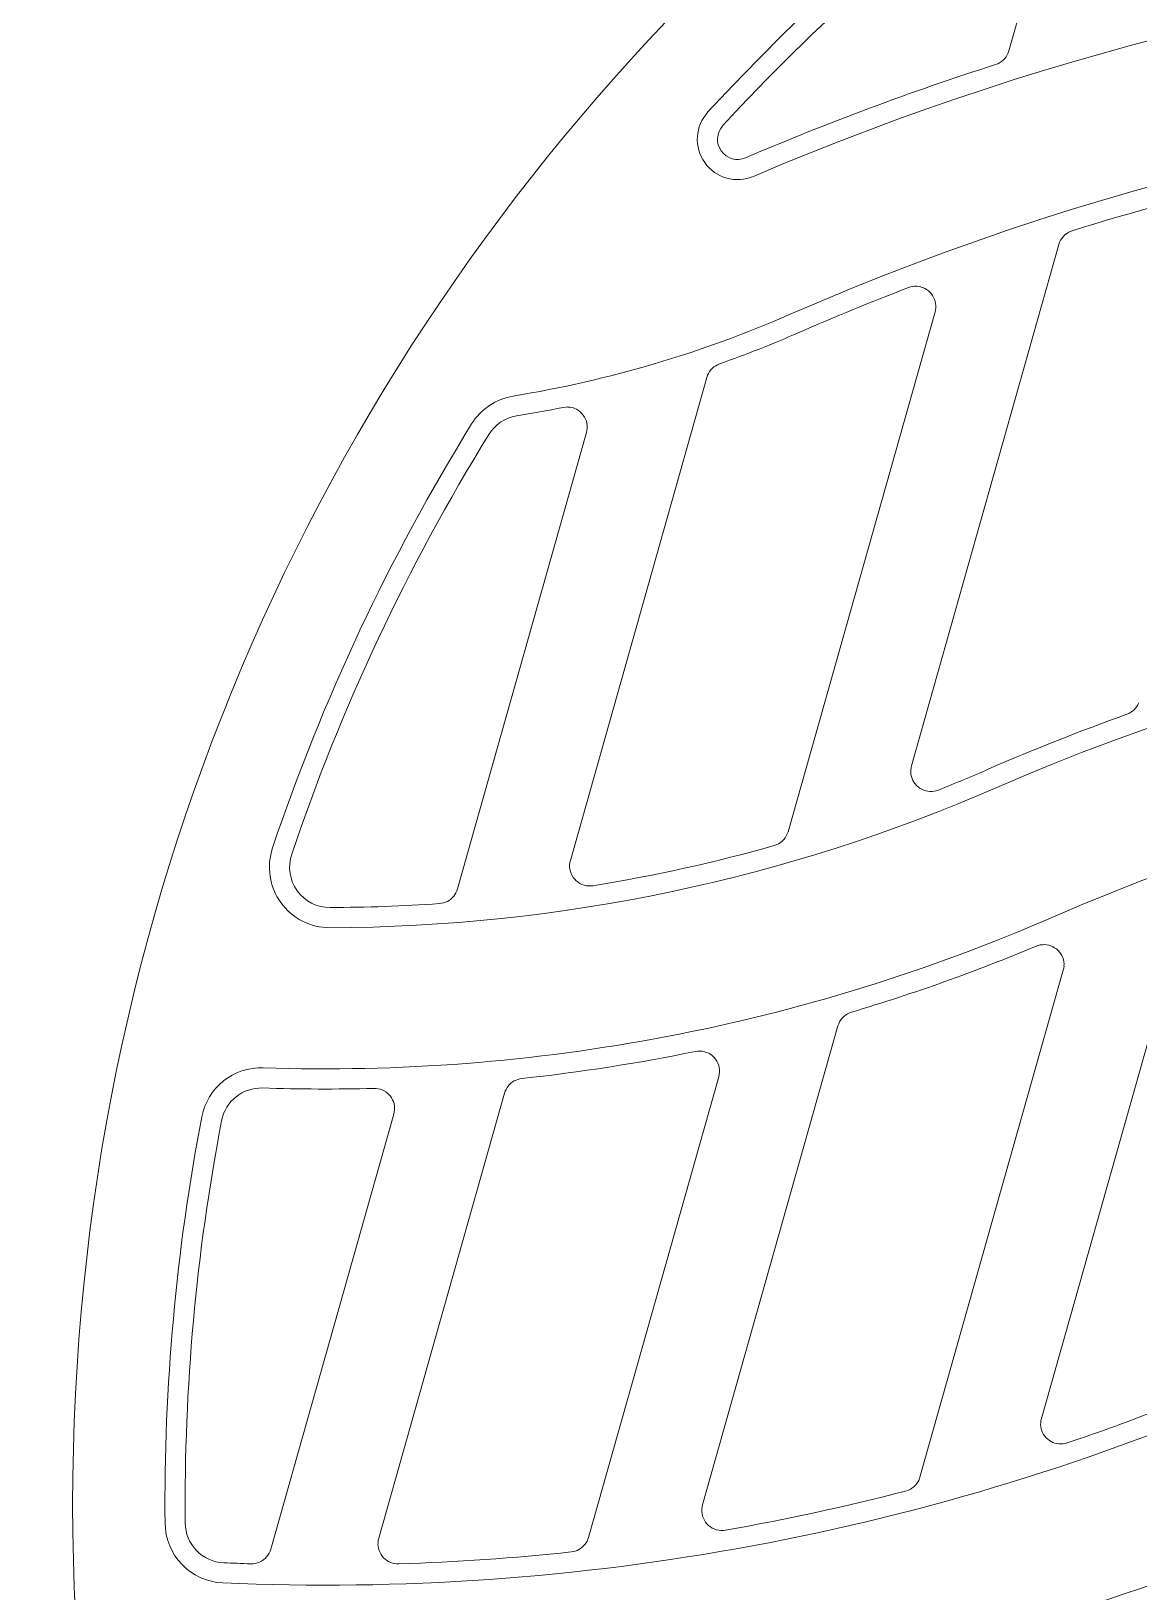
# Model space of a CAD drawing. Header units: inches. Extents: x 0 to 766, y -245 to 236.
# Drawn here: x 55.21658 to 55.24294, y -193.46333 to -193.42619 of the extents above; entities that cross this region are included whole.
import ezdxf

# ---------------------------------------------------------------- set-up
doc = ezdxf.new("R2010")
doc.units = ezdxf.units.IN
doc.header["$MEASUREMENT"] = 0
doc.layers.add('000 SOS 911 - ACCES. ACI', color=125, linetype='Continuous', lineweight=0)
doc.layers.add('000 SOS 911 - ACCESORIOS ACI', color=3, linetype='Continuous', lineweight=20)

# ---------------------------------------------------------------- blocks, each defined once
blk = doc.blocks.new('Bomba Jockey')
at = {"layer": '000 SOS 911 - ACCES. ACI', "linetype": 'Continuous'}
for p, q in [((0.0465756730000067, 0.0146927549997145), (0.0466292679998333, 0.0147095079998962)), ((0.0462532009992174, 0.0142804740000884), (0.046262292999927, 0.0143347709999944)), ((0.0462623610001174, 0.0143347229998199), (0.0462772020000557, 0.0143871039999795)), ((0.0462771160000557, 0.0143871230000059), (0.0462979939998149, 0.0144380639999327)), ((0.0462979989997621, 0.0144380189999538), (0.0463245780001671, 0.0144869279999966)), ((0.0463248119990567, 0.0144868590000442), (0.0463561990000017, 0.0145320889998857)), ((0.0463559170002554, 0.014532245999817), (0.0463922539993291, 0.0145736039999065)), ((0.0463922439998896, 0.0145735389999118), (0.0464333989989427, 0.0146111999999903)), ((0.0464334270004656, 0.0146111109997946), (0.0464779369990538, 0.0146437179998884)), ((0.0464779719991384, 0.0146437359999254), (0.0465250229999583, 0.0146706379998705)), ((0.0465251539999372, 0.0146705049999128), (0.0465757739993933, 0.0146924589998889)), ((0.0462499999989632, 0.0030147089998991), (0.0462499999989632, 0.0142241819999072)), ((0.0462502209998093, 0.0142241419998754), (0.0462535800002115, 0.0142803769999773)), ((0.0430987470003856, 0.0137122989999625), (0.0431500600002437, 0.0137254759999905)), ((0.0431502570004341, 0.0137253919999694), (0.0432016689992452, 0.0137332019999121)), ((0.043201819999922, 0.0137330679997376), (0.0432530339999175, 0.0137354700000287)), ((0.0432529689996955, 0.0137356129998807), (0.0433046350003679, 0.0137325429998327)), ((0.0433049000002939, 0.0137325119999332), (0.0433567009990839, 0.0137240349999957)), ((0.0433564689997184, 0.0137241289999111), (0.043406654998762, 0.0137105069998143)), ((0.0434069439997984, 0.0137103289998777), (0.0434553820000474, 0.0136914089998754)), ((0.043455152000206, 0.0136915529999442), (0.0435018259991011, 0.0136675369999466)), ((0.0435015729999577, 0.0136676579998039), (0.0435451260000264, 0.0136392439999327)), ((0.0435455389997515, 0.0136389290000807), (0.0435857939996822, 0.0136060089998864)), ((0.0435856089998197, 0.0136061999999129), (0.0436226150000039, 0.0135689740000089)), ((0.0436224830000356, 0.013569064999956), (0.0436550889990031, 0.0135287119999248)), ((0.0436552370001664, 0.0135285559999829), (0.0436833989997467, 0.0134848399998191)), ((0.0436833349999688, 0.0134850489998826), (0.0437070800003312, 0.0134382369999457)), ((0.0437071220003418, 0.0134381679999933), (0.0437257609996777, 0.0133896209999875)), ((0.0437256189998152, 0.0133897519999664), (0.0437388499990448, 0.013340092999897)), ((0.0437390699989919, 0.0133399419999023), (0.0437471639997966, 0.0132886359997429)), ((0.043747027000336, 0.0132887529998698), (0.0437499889990249, 0.0132357959998899)), ((0.0437500000002729, 0.0132356569999956), (0.0437500000002729, 0.0017678829999568)), ((0.0387885869990896, 0.011992889999874), (0.0388100709997161, 0.0120378229999005)), ((0.0388102030001392, 0.0120377499999904), (0.0388356539997403, 0.0120798499997363)), ((0.0388356959997509, 0.0120799869998791), (0.0388652759997967, 0.0121192939996036)), ((0.0388650770000822, 0.0121192419999261), (0.0388987639998959, 0.0121559259998776)), ((0.0388992289999806, 0.0121558619998723), (0.0389359770001647, 0.0121887509999397)), ((0.0389357739991283, 0.0121889119998286), (0.0389752489995772, 0.0122176509999008)), ((0.0389751329994397, 0.012217784999848), (0.0390178769989689, 0.0122428679999303)), ((0.0390179109999735, 0.0122427079998033), (0.0390635210001165, 0.0122638999998799)), ((0.0387499970001954, 0.0117999189999409), (0.0387526689992228, 0.0118502629998147)), ((0.0387500000001637, -6.80540001667e-05), (0.0387500000001637, 0.0117999269998563)), ((0.0387528559990642, 0.0118502230000104), (0.0387601720003659, 0.011899054999958)), ((0.0387597570002072, 0.0118992449999951), (0.0387717119988338, 0.0119465870000113)), ((0.0387721150000289, 0.0119464559998051), (0.0387889379999251, 0.0119928139999956)), ((0.0355331209993892, 0.0107058429998688), (0.0355859930000406, 0.010727482999755)), ((0.0355857420004213, 0.0107277849999719), (0.0356394589998672, 0.0107432840000001)), ((0.0356397820000893, 0.0107430959997146), (0.03569392899998999, 0.0107523469998796)), ((0.0356939200000852, 0.0107523919998585), (0.0357497439999861, 0.0107554490000439)), ((0.0357496400001765, 0.0107554389999223), (0.0358061930000986, 0.010752286999832)), ((0.0358062350001092, 0.010752236999906), (0.0358611329997984, 0.0107430349999049)), ((0.0358610930002215, 0.0107430319999367), (0.0359145579996039, 0.0107275400000617)), ((0.0359147689991914, 0.0107276100000036), (0.03596688000016, 0.0107060459999957)), ((0.0359672559998217, 0.0107058749999851), (0.0360160320001342, 0.0106790529998762)), ((0.0360160230002293, 0.0106790179997916), (0.0360615629992935, 0.0106465859998934)), ((0.0360612420004145, 0.0106466830000045), (0.0361032949990659, 0.0106091049997303)), ((0.0361036739996052, 0.0106088889999683), (0.0361409270003605, 0.0105673639995985)), ((0.0361408000003394, 0.0105674219998946), (0.0361730689996875, 0.0105217660000108)), ((0.0361730600002375, 0.0105218069998046), (0.0362004559997331, 0.0104722329999731)), ((0.0362005380002302, 0.0104723929998727), (0.0362219779999578, 0.010420890999967)), ((0.0362217750002856, 0.010420922999856), (0.0362370210000336, 0.0103678959999343)), ((0.0362369889999172, 0.0103679479998391), (0.0362463430001299, 0.0103128889998061)), ((0.0362465689995588, 0.0103127679999489), (0.0362500420001197, 0.0102556219999315)), ((0.0362500000001092, 0.0102556759998152), (0.0362500000001092, -0.0020805050000945)), ((0.0314046660000713, 0.0084885179999219), (0.0314486409997699, 0.0085257459998047)), ((0.031448742000066, 0.0085257809998893), (0.031497778999892, 0.0085587359997135)), ((0.03125, -0.0049298710000585), (0.03125, 0.0081270749999476)), ((0.0312501059997885, 0.0081269949998841), (0.0312556739995671, 0.0082154429999264)), ((0.031255457000043, 0.008215503999736001), (0.0312797659998978, 0.0082972949999203)), ((0.0312796789999084, 0.008297260000063), (0.0313024999991285, 0.0083501649999107)), ((0.0313024839997525, 0.0083502140000746), (0.0313315269991108, 0.0084008229998744)), ((0.0313319429992589, 0.0084005950000119), (0.0313661059994956, 0.0084469909998006)), ((0.0313656339990303, 0.0084471939999276), (0.0314044520000607, 0.0084886079998796)), ((0.0279670550003175, 0.006319079999912), (0.0280118609994133, 0.0063464219999787)), ((0.0280117859997517, 0.0063464299998941), (0.0280582410000534, 0.0063686909998069)), ((0.0280583179992391, 0.0063686359999338), (0.0281063689990333, 0.0063857999998618)), ((0.0281063200000062, 0.0063857800000733), (0.0281566319990816, 0.0063979309998103)), ((0.0281564670003718, 0.0063981169998897), (0.0282084759996906, 0.0064052119998905)), ((0.028208672999881, 0.0064051519998429), (0.0282601550002255, 0.0064069549998749)), ((0.0282603289997496, 0.0064068859999225), (0.0283112270003585, 0.0064032889999908)), ((0.0283113600003162, 0.0064033310000013), (0.028362097000354, 0.0063944219998575)), ((0.0283621050002694, 0.0063943459999791), (0.0284111780001695, 0.0063803669997924)), ((0.0284109220001483, 0.0063804589999563), (0.0284591330000694, 0.0063609700000598)), ((0.0284591149988955, 0.006360979999954001), (0.0285057789997154, 0.00633641599984)), ((0.0285056619991337, 0.0063365559999511), (0.0285490189999109, 0.0063078429998313)), ((0.0285491829999955, 0.0063077679999424), (0.0285884850000002, 0.0062752259998433)), ((0.0285885959997359, 0.0062751019997904), (0.0286244889989575, 0.0062384929999553)), ((0.0286244679996344, 0.0062385789999553), (0.0286563189997651, 0.006198558999813001)), ((0.0286561859998074, 0.0061985979998553), (0.0286839720001808, 0.0061549309998554)), ((0.0286843370004135, 0.0061547850000352), (0.0287079279992213, 0.0061078950000137)), ((0.0287076979998346, 0.0061078719998022), (0.028726203000133, 0.0060594039998705)), ((0.0287260570003127, 0.0060595769998599), (0.0287391220003883, 0.0060101889998805)), ((0.0287391770002614, 0.0060102959998858), (0.0287471109991202, 0.0059594589999961)), ((0.0287469230001989, 0.0059594929998639), (0.0287497419990359, 0.0059071389998735)), ((0.0287499999999454, 0.0059071040000163), (0.0287499999999454, -0.0076135250001244)), ((0.046252948000074, 0.0029618649998611), (0.04625000299984099, 0.0030146999999943)), ((0.04626087500037099, 0.0029107069999554), (0.0462528230000317, 0.002961895999988)), ((0.0462740709999707, 0.0028610319998279), (0.0462609239989433, 0.0029105239998444)), ((0.0462925639999412, 0.0028127619998486), (0.0462740630000553, 0.0028611010000077)), ((0.0463160829999652, 0.0027660419998483), (0.0462924550001844, 0.0028127769999173)), ((0.0463440629991965, 0.0027225419999013), (0.0463161030002084, 0.0027660979999382)), ((0.046376662000057, 0.0026822259999335), (0.0463442100003704, 0.002722545999859)), ((0.0464133600003152, 0.0026450179998392), (0.0463766080001733, 0.002682152000034)), ((0.0464534729999286, 0.0026121749997401), (0.0464134889998604, 0.0026450399998339)), ((0.0464967559992147, 0.0025837829998636), (0.0464534880002248, 0.0026121859998511)), ((0.0465433729996221, 0.002559533999829), (0.0464967729994896, 0.0025836939998953)), ((0.0465915850013516, 0.0025405729998056), (0.0465434389998336, 0.0025595669999348)), ((0.0466415460000462, 0.0025268299998515), (0.046591645999797, 0.0025405729998056)), ((0.0466928999999254, 0.002518044999988), (0.0466413739995915, 0.0025266869999996)), ((0.0467446720003864, 0.002514906999977), (0.0466930189991217, 0.0025181969999721)), ((0.0467959629995676, 0.0025169779999032), (0.0467447389996778, 0.0025148119998448)), ((0.0468472639995525, 0.0025245649999306), (0.0467960559999483, 0.0025170409996917)), ((0.0468982870002037, 0.002537466999911), (0.0468471429999227, 0.0025246129998777)), ((0.0437113779998981, 0.001575069999717), (0.0436899559999802, 0.0015302429999338)), ((0.0437280399987685, 0.0016214839999975), (0.0437112259996866, 0.0015751219998492)), ((0.0437399130000813, 0.0016688129999238), (0.0437279339998895, 0.0016213509998124)), ((0.0437473300003148, 0.0017175799998768), (0.0437400259997958, 0.0016688079999767)), ((0.0437497909992999, 0.0017678909998722), (0.0437471239997649, 0.001717607999808)), ((0.0434825039992575, 0.001325425999994), (0.0434366849999606, 0.0013041049999174)), ((0.0435246179995375, 0.0013503549998859), (0.0434820970003784, 0.0013253740000891)), ((0.0435641220001344, 0.0013792859999739), (0.0435246600000028, 0.0013505289998648)), ((0.0436010920002445, 0.0014119129996288), (0.0435643579999123, 0.001379007999958)), ((0.0436347509994448, 0.00144859299985), (0.0436011609999696, 0.0014119869999831)), ((0.0436641689998396, 0.0014881509998759), (0.0436345279995294, 0.0014487359999293)), ((0.043689699999959, 0.0015303089999179), (0.0436641979999877, 0.0014880979999816)), ((0.0387536220000584, -0.0001260710000679), (0.0387500389997513, -6.80759999341e-05)), ((0.0387631100002182, -0.0001817790000587), (0.0387534789997517, -0.0001259010000467)), ((0.0387785569992048, -0.0002355139999963), (0.0387628779999432, -0.0001817859999846)), ((0.0388008899990382, -0.0002875400002722), (0.0387788250000085, -0.0002353740001126)), ((0.0388289429993165, -0.0003376459999345), (0.0388008920003813, -0.0002877379999973)), ((0.0388619179998386, -0.0003835930001514), (0.0388288239996655, -0.0003376259999186)), ((0.0389003439995577, -0.0004252390001511), (0.0388620799999444, -0.000383477000014)), ((0.0389435789998061, -0.0004630120001821), (0.0389003410000441, -0.0004253009999502)), ((0.0389899109991347, -0.0004951210000854), (0.0389435339998272, -0.0004630310002085)), ((0.0390402350003569, -0.0005217920001996), (0.0389901909998116, -0.0004952630001753)), ((0.0390936389999297, -0.000542889000144), (0.0390402630000608, -0.0005218480000622)), ((0.039148257999841, -0.0005575750001299), (0.0390935749987875, -0.0005428130000382)), ((0.0392041020004399, -0.0005658410000251), (0.0391480630000842, -0.0005576040000506)), ((0.039261586999146, -0.0005677390001892), (0.0392042479998054, -0.0005657880001309)), ((0.0393178520002948, -0.0005632730001253), (0.0392613829999391, -0.0005676810001205)), ((0.0393728439998995, -0.0005525370002033), (0.0393179850002525, -0.0005633210000724)), ((0.0394268509999165, -0.0005355210000744), (0.0393728650001322, -0.0005526580000605)), ((0.0394797310000286, -0.0005118770000081), (0.0394265889999588, -0.0005353760000162)), ((0.0362009470004523, -0.0022961940001096), (0.0361738409997088, -0.002345509999941)), ((0.0362222300000212, -0.002244889999929), (0.0362009269988448, -0.0022963159999563)), ((0.0362375270001394, -0.0021923310000602), (0.0362224470004549, -0.0022450250000929)), ((0.0362464339996223, -0.0021373390000008), (0.0362371729993356, -0.0021921030001977)), ((0.0362501630002044, -0.0020805820001897), (0.0362467330000982, -0.0021373630002017)), ((0.0465333039996949, -0.0023337310001352), (0.0465812219990767, -0.0023135310000271)), ((0.03606395199904, -0.0024690910001937), (0.0360178529999757, -0.0025024190001659)), ((0.0361052160001236, -0.0024319420001575), (0.0360639450000235, -0.0024691120001989)), ((0.036141583999779, -0.002390928000068), (0.0361051789996054, -0.0024319020001258)), ((0.0361736209997616, -0.0023454440001842), (0.0361416929999905, -0.002390891999994)), ((0.0462530100003278, -0.0027322680000452), (0.0462607730000855, -0.0026820220000445)), ((0.0462606770001912, -0.0026820279999811), (0.0462734009997803, -0.0026332440002079)), ((0.0462734130001081, -0.0026332720001392), (0.0462913020000997, -0.0025856160002604)), ((0.0462912539996978, -0.0025855350002075), (0.0463140639999438, -0.0025394830001915)), ((0.0463141150003139, -0.0025395510003818), (0.0463411829991856, -0.0024964410001758)), ((0.0463408859991432, -0.0024963210000806), (0.046372324999993, -0.002456286000097)), ((0.0463723639995806, -0.002456211000208), (0.0464080110000396, -0.0024191920001613)), ((0.046408240999881, -0.0024194200000238), (0.0464470589990924, -0.0023864909999247)), ((0.0464466930002345, -0.0023861870001838), (0.0464882139999645, -0.0023578090001593)), ((0.0464887070002078, -0.0023580740003126), (0.0465333279998959, -0.002333832000204)), ((0.0462497319990689, -0.0027839310000672), (0.0462525600000845, -0.0027321280001615)), ((0.0462499999989632, -0.0145401000002039), (0.0462499999989632, -0.0027841190001254)), ((0.0430381949990988, -0.0037742250001429), (0.0430910780000886, -0.003753265000114)), ((0.0430910989998665, -0.0037532190001457), (0.0431445059994076, -0.0037384180000117)), ((0.0431446489997143, -0.0037383300000329), (0.043198885000038, -0.0037296160001006)), ((0.0431988150003235, -0.0037297750000107), (0.0432541780000975, -0.0037272560000474)), ((0.0432542769990505, -0.003727112000206), (0.0433103129998926, -0.0037307200000214)), ((0.043310062999808, -0.0037306720000743), (0.043364885000301, -0.0037403149999591)), ((0.0433647909999309, -0.0037403720000384), (0.0434179070002756, -0.0037561849999292)), ((0.0434179699986999, -0.0037561180001831), (0.0434699339998588, -0.0037780310001381)), ((0.04346982500010201, -0.0037778830001116), (0.0435182229998645, -0.0038048840001466)), ((0.0435183680001501, -0.0038050610000937), (0.0435633359998065, -0.0038374530001875)), ((0.0435633629999757, -0.0038374350001504), (0.0436050539997268, -0.0038750500000333)), ((0.0436052499999278, -0.0038751500001126), (0.0436421659992448, -0.0039166480000858)), ((0.0436423129995092, -0.0039167010002075), (0.043674142999862, -0.0039620690001811)), ((0.0436738930002321, -0.0039620540001124), (0.04370096999991799, -0.004011386000002001)), ((0.0437010250002459, -0.0040112340000178), (0.0437222549999206, -0.0040625579999869)), ((0.0437222929995187, -0.0040628720000768), (0.0437373369991292, -0.0041155129999879)), ((0.0437372279998272, -0.0041153460003898), (0.0437464779993206, -0.0041701120001107)), ((0.043746502999511, -0.0041701990001002), (0.0437499320000825, -0.0042269800001122)), ((0.0437500000002729, -0.0042269900000065), (0.0437500000002729, -0.0166705320000347)), ((0.0312530159999369, -0.0049840149999909), (0.03125, -0.0049299000002065)), ((0.0312613380001494, -0.0050364170003832), (0.0312528879999263, -0.0049839929999962)), ((0.031275456000003, -0.0050871860000825), (0.0312615920001918, -0.0050364969999919)), ((0.0312950589996035, -0.0051370080000197), (0.0312753459998021, -0.0050871770001777)), ((0.0313198970002304, -0.005185019999999), (0.0312948079999842, -0.0051369780001096)), ((0.0313496170001599, -0.0052295550001418), (0.0313200969990248, -0.0051849760000096)), ((0.0313832599990747, -0.0052699100001519), (0.0313495299988063, -0.0052293740000096)), ((0.0314213320002637, -0.0053069880000294), (0.031383304999963, -0.0052701020001678)), ((0.0314630230000148, -0.0053394640001443), (0.0314214620002531, -0.0053070050003043)), ((0.0315084989993011, -0.0053675010001371), (0.0314629939998668, -0.0053394310000385)), ((0.031557647000227, -0.0053911790000711), (0.0315086059999885, -0.005367533000026)), ((0.0316080580000744, -0.0054094639999676), (0.0315575270001318, -0.0053912570001557)), ((0.0316593169991393, -0.0054217599999902), (0.0316080379998312, -0.0054094560000522)), ((0.0318713110000317, -0.0054147289999946), (0.0318180970002686, -0.0054250160001175)), ((0.0319221250001647, -0.0053990050002994), (0.0318709759999365, -0.0054145770000105)), ((0.0319708229999378, -0.0053784100000485), (0.0319223599999532, -0.0053992000002836)), ((0.03201706200025, -0.005352466000204), (0.0319708879992504, -0.0053784399999586)), ((0.0320613479993881, -0.0053210949999993), (0.0320171280000068, -0.005352434000314999)), ((0.0317119579995051, -0.0054284670000015), (0.0316594159999113, -0.0054216830001224)), ((0.0317646779994902, -0.0054296470000281), (0.031711955999981, -0.0054284990001179)), ((0.0318180349991053, -0.0054250910000064), (0.031764770999871, -0.0054297540000334)), ((0.0387786060000508, -0.0062125280001055), (0.0388005650002015, -0.0061604500001522)), ((0.0388005820004764, -0.0061603880001258), (0.0388285009998981, -0.0061105459999453)), ((0.0388284209998346, -0.0061104900000828), (0.0388612870001453, -0.0060646599999927)), ((0.0388615320002828, -0.0060648560001937), (0.0388990659998854, -0.0060235850000936)), ((0.0388989359998959, -0.00602347500012), (0.0389413420002711, -0.0059862960004011)), ((0.0389415209997424, -0.005986355999994001), (0.0389889120001499, -0.0059531590000006)), ((0.0387500000001637, -0.0197698970000602), (0.0387500000001637, -0.0063793950002946)), ((0.0387501609998253, -0.00637936000021), (0.0387537100000373, -0.0063216680000551)), ((0.0387537239998892, -0.0063216650000868), (0.0387632759998269, -0.0062660830001278)), ((0.0387631759990654, -0.0062660380001489), (0.03877876200022001, -0.0062124739999945)), ((0.0354457550001826, -0.0083871050001108), (0.03549031500006101, -0.0083566820001124)), ((0.0354901010000504, -0.0083567910000966), (0.0355364880001616, -0.0083317080000143)), ((0.0355363439998655, -0.0083315630001835), (0.0355846789998395, -0.0083117290002974)), ((0.0355849420002414, -0.0083118830000331), (0.0356358479998562, -0.0082972110001265)), ((0.0356360289993063, -0.0082971230001476), (0.0356889019990376, -0.0082876740002575)), ((0.0356888220003384, -0.0082877970000936), (0.03574165500003799, -0.0082838810001249)), ((0.0357415429998582, -0.0082839020001302), (0.0357940019989656, -0.0082856970000194)), ((0.0357940559997587, -0.0082856989999982), (0.0358460329998707, -0.008293022000089)), ((0.0358458570003677, -0.0082929830000467), (0.0358967649999613, -0.0083057760000429)), ((0.0358966639996652, -0.0083056460000535), (0.0359465570004431, -0.0083241760000874)), ((0.0359467520001999, -0.0083242630000768), (0.0359953589991164, -0.0083482410000215)), ((0.0359950629995183, -0.0083480840003176), (0.0360401299999467, -0.0083763980001095)), ((0.0360401329999149, -0.008376404000046), (0.0360810739989574, -0.0084088620001239)), ((0.0360810820002371, -0.0084088910000446), (0.036118697999882, -0.008445849000509)), ((0.0361186320001252, -0.0084458160004033), (0.0361519039997802, -0.0084862560001966)), ((0.0361519320003936, -0.0084862290000274), (0.0361809770001855, -0.0085305360000802)), ((0.0361809339997308, -0.0085304640003869), (0.0362056700000721, -0.008578277999959)), ((0.0362057830002414, -0.0085783199999696), (0.03622516500036, -0.0086277560001236)), ((0.0362248339997677, -0.0086276810000072), (0.0362384939999174, -0.0086780460001137)), ((0.0362385829998857, -0.0086779640002987), (0.0362468989992522, -0.0087299770002574)), ((0.036247060000278, -0.0087300960001357), (0.0362500229998659, -0.0087837250002849)), ((0.0362500000001092, -0.0087836910001897), (0.0362500000001092, -0.0222157590001189)), ((0.0313185520003572, -0.0116226430000097), (0.0313473820001491, -0.0115786329999992)), ((0.0313471379995463, -0.0115784009999516), (0.0313801439992858, -0.01153821600019)), ((0.0313802759997088, -0.0115381290002006), (0.0314178450003055, -0.0115011230000164)), ((0.0314175739999882, -0.0115011590003178), (0.0314595700001519, -0.0114674790002027)), ((0.0312529909997466, -0.0118210410000757), (0.0312613000000965, -0.0117690890003814)), ((0.0312614439990284, -0.0117690540002968), (0.0312750409993896, -0.0117187350001586)), ((0.0312750070002039, -0.0117188209999313), (0.0312941110000793, -0.0116697989999466)), ((0.0312939780001216, -0.0116696270001739), (0.0313183549988025, -0.0116223150002952)), ((0.0462536200002433, -0.0145982209999147), (0.0462500370003909, -0.0145402260000083)), ((0.0462631700002021, -0.0146539899999425), (0.0462535389997356, -0.0145981120001579)), ((0.0462788720001299, -0.0147076890000335), (0.0462631929995041, -0.0146539600000324)), ((0.04630092899969901, -0.0147598070000186), (0.04627886500020401, -0.0147076410000864)), ((0.0463291439996283, -0.014809803000162), (0.0463010329999634, -0.0147597879999921)), ((0.0463620389996322, -0.0148555670000406), (0.0463289450003686, -0.0148096000000351)), ((0.0464003959991715, -0.0148975670001619), (0.0463621330000024, -0.0148558040000353)), ((0.0464433679999274, -0.0149349010005153), (0.0464001309992455, -0.0148971880000772)), ((0.0464901979994465, -0.0149671910000962), (0.0464436220004245, -0.0149349610001082)), ((0.0465403159992093, -0.0149938590000147), (0.0464902730000176, -0.014967329000001)), ((0.0465936589998819, -0.0150148650000119), (0.0465402840000024, -0.0149938220001786)), ((0.0466483199988943, -0.0150295810001353), (0.0465936370001146, -0.0150148180000542)), ((0.0467040329999691, -0.0150377440002103), (0.0466479950000576, -0.0150295050000295)), ((0.0467612550000922, -0.0150397910003903), (0.0467041590000008, -0.0150378460000411)), ((0.0468178769988299, -0.0150355120001677), (0.0467614079998384, -0.0150399170001947)), ((0.0468726459998834, -0.0150244989999919), (0.0468177870002364, -0.0150352810001095)), ((0.0469268510000802, -0.0150075810001909), (0.0468728639998517, -0.0150247150002088)), ((0.0469799450002029, -0.0149840850003784), (0.0469268020001437, -0.0150075810001909)), ((0.0436186370002361, -0.0170080530001542), (0.0435808670004008, -0.0170450290002009)), ((0.0436520429998382, -0.0169676670000172), (0.0436187750001409, -0.0170079530000749)), ((0.0436808439999368, -0.0169235079999908), (0.0436517820003246, -0.0169676580001124)), ((0.0437055709999186, -0.0168761550000909), (0.0436809950001589, -0.0169236380002076)), ((0.0437249050000901, -0.0168270230001326), (0.0437056860000666, -0.0168761310001173)), ((0.0437386130001869, -0.0167765410001266), (0.0437249330002487, -0.0168269640003018)), ((0.0437469000003148, -0.0167243050000252), (0.0437385209993408, -0.0167764930001795)), ((0.043750080999871, -0.0166705170001933), (0.0437470080000821, -0.0167244450001363)), ((0.0435813189997134, -0.0170451590001903), (0.0435391120004169, -0.017078771000115)), ((0.0387527470002169, -0.019823111000278), (0.0387498169989158, -0.0197697860000972)), ((0.0387612399990758, -0.0198750740003106), (0.0387530049988527, -0.0198232959999132)), ((0.0387748879998071, -0.0199251270000787), (0.0387613610000699, -0.019874978000189)), ((0.0387938799990479, -0.0199742760000845), (0.0387746850001349, -0.0199250279999888)), ((0.0388182050000978, -0.0200219210000796), (0.0387937569989845, -0.0199743709999893)), ((0.0388469760000589, -0.0200660490002065), (0.03881826499991799, -0.0200219610001113)), ((0.0388798270000734, -0.0201061920001848), (0.0388470100001541, -0.0200660099999368)), ((0.0389171179995174, -0.0201432339999883), (0.0388798289991428, -0.0201062910000474)), ((0.038957911000125, -0.0201758309999605), (0.0389171239999087, -0.0201431800001046)), ((0.0390023709996967, -0.0202041270001701), (0.0389576620004846, -0.0201757040001667)), ((0.0390504370002418, -0.0202282390000619), (0.0390024080002149, -0.0202041960001225)), ((0.03910013199902101, -0.0202471090001382), (0.0390505859991208, -0.020228348000046)), ((0.0391503129994817, -0.0202599490003195), (0.0390999689998353, -0.0202469230000588)), ((0.0392018970001118, -0.0202675740001723), (0.0391502180000316, -0.0202598950002084)), ((0.0392541910000546, -0.0202698070002043), (0.03920223599971, -0.0202676080000401)), ((0.0393069369988552, -0.0202666390005106), (0.0392543150001075, -0.0202700800000457)), ((0.0393596739991153, -0.0202576149999914), (0.0393069559991091, -0.0202665360000083)), ((0.039410587999555, -0.0202435740000055), (0.0393597770002998, -0.0202576849999332)), ((0.0394585809999626, -0.0202241050001248), (0.0394102709997242, -0.0202433490001113)), ((0.0395048850000421, -0.0201997470001061), (0.0394584439995924, -0.0202242109999134)), ((0.0395492800003012, -0.020170053000129), (0.0395047830002113, -0.0201996959999633)), ((0.0362019189997227, -0.0224291609999909), (0.0361754499990639, -0.0224779910001871)), ((0.0362226870001905, -0.0223780280000483), (0.0362018989999342, -0.0224288740002976)), ((0.0362374789992828, -0.0223259639999469), (0.0362227019991224, -0.0223782370001118)), ((0.0362465689995588, -0.0222718740001255), (0.036237515999801, -0.022326054000132)), ((0.0362501289996544, -0.0222158820001823), (0.0362467810000453, -0.0222720570000092)), ((0.0360681659994953, -0.0226011270001436), (0.0360229230000186, -0.0226345920000313)), ((0.0361084270002721, -0.0225640120002027), (0.0360679700002038, -0.0226011700001436)), ((0.0361440720002975, -0.0225230840001132), (0.0361084170003778, -0.0225639050001973)), ((0.0361756470001637, -0.0224780350001765), (0.0361443889996736, -0.0225232060001872)), ((0.0387765479995324, -0.0263354999999592), (0.0387969850003174, -0.0262850379999691)), ((0.0387972439989426, -0.0262851280001542), (0.038823333999062, -0.0262365099999897)), ((0.0388231979995908, -0.0262365660000796), (0.0388540189997002, -0.0261915390001377)), ((0.0388538620004511, -0.0261913390002064), (0.0388889489991016, -0.0261506720000853)), ((0.0388891889997467, -0.0261509120000483), (0.0389290279995294, -0.0261138050000227)), ((0.0389288880001004, -0.0261136390001866), (0.0389734770001269, -0.0260801140002514)), ((0.0387500000001637, -0.0309750370001893), (0.0387500000001637, -0.0264967650002745)), ((0.0387502189996667, -0.0264967530001741), (0.0387535059999209, -0.0264410640002097)), ((0.0387531809997199, -0.0264410930001304), (0.0387620789997527, -0.0263873820001663)), ((0.0387618709996787, -0.0263872790001187), (0.0387763950002409, -0.0263354430001073))]:
    blk.add_line(p, q, dxfattribs=at)
for centre, radius in [((-1.7090001165e-06, 0), 0.0735), ((0, 0), 0.053288105)]:
    blk.add_circle(centre, radius, dxfattribs=at)
for centre, radius, start, end in [((0, 0), 0.077747101, 291.015699000093, 68.9844409998913), ((0.0604580079998414, -0.0410000610002044), 0.061400005, 103.9791340003624, 129.3751910001989), ((0, 0.0326677250000103), 0.05020000099999999, 198.1018490000489, 309.3751889994055), ((0.0604580079998414, -0.0410000610002044), 0.057900002, 103.271764999316, 129.3751910001989), ((0.0475102539999171, 0.0138936769999418), 0.0015, 16.30081499993023, 103.271764999316), ((0.0604580079998414, -0.0410000610002044), 0.057400005, 103.271764999316, 103.940460999261), ((0.0475102539999171, 0.0138936769999418), 0.001, 16.30081499993023, 103.271764999316), ((0, 0), 0.0505, 4.9239189999923, 16.30081499993023), ((0, 0), 0.051, 4.9239189999923, 16.30081499993023), ((0.0604580079998414, -0.0410000610002044), 0.057400005, 107.6031439995332, 111.8836849998142), ((0.0604580079998414, -0.0410000610002044), 0.057400005, 115.7364510003578, 120.3003969999603), ((0, 0.0326677250000103), 0.053700001, 207.4760920002116, 309.3751889994055), ((0.0604580079998414, -0.0410000610002044), 0.057400005, 124.4746939999594, 129.519703999963), ((0.049317383000016, 0.0042486569998346), 0.001, 283.8315699992389, 4.9239189999923), ((0.049317383000016, 0.0042486569998346), 0.0015, 283.8315699992389, 4.9239189999923), ((0.0604580079998414, -0.0410000610002044), 0.045600002, 103.8315750001949, 107.2987489992179), ((0.0604580079998414, -0.0410000610002044), 0.045099998, 103.8315750001949, 129.3751910001989), ((0.0604580079998414, -0.0410000610002044), 0.045600002, 111.9175960000512, 117.3899580004156), ((0.0604580079998414, -0.0410000610002044), 0.041600002, 105.9482910001947, 129.3751910001989), ((0.0494394530001046, -0.0024434200001906), 0.0015, 357.1705889999871, 105.9482910001947), ((0.0604580079998414, -0.0410000610002044), 0.041099998, 105.9482910001947, 109.7328370000093), ((0.0494394530001046, -0.0024434200001906), 0.001, 357.1705889999871, 105.9482910001947), ((0.0604580079998414, -0.0410000610002044), 0.045600002, 122.4092310006985, 128.516075999867), ((0, 0), 0.0505, 344.1005679997843, 357.1705720000312), ((0, 0), 0.051, 344.1005679997843, 357.1705720000312), ((0.0604580079998414, -0.0410000610002044), 0.041099998, 115.0771189999679, 121.4909260000129), ((0.0604580079998414, -0.0410000610002044), 0.041099998, 127.4859199995147, 129.3751910001989), ((0, 0.0326677250000103), 0.054200001, 305.4813529997556, 309.3751889994055), ((0, 0.0326677250000103), 0.0665, 222.0047789997028, 309.3751889994055), ((0.0476064449999285, -0.0135604860001877), 0.001, 295.0965150004724, 344.1005679997843), ((0.0476064449999285, -0.0135604860001877), 0.0015, 295.0965150004724, 344.1005679997843), ((0.0604580079998414, -0.0410000610002044), 0.029299999, 115.0965440001877, 117.3871709997717), ((0.0604580079998414, -0.0410000610002044), 0.028800001, 115.0965440001877, 129.3751910001989), ((0.0604580079998414, -0.0410000610002044), 0.029299999, 125.2711080003055, 129.3751910001989), ((0, 0.0326677250000103), 0.066, 306.8150980000844, 309.3751889994055), ((0.0446220700000595, -0.0225577999999587), 0.001, 333.1821589998439, 128.9382640000665), ((0, 0.0326677250000103), 0.07, 231.0617189999109, 308.9382480005517), ((0, 0.0326677250000103), 0.070500008, 303.5604309995087, 308.9382480005517), ((0.0446220700000595, -0.0225577999999587), 0.0005, 333.1821589998439, 128.9382640000665), ((0, 0.0326677250000103), 0.066, 298.9948590004945, 303.0794760003648), ((0, 0), 0.0505, 321.7204279997267, 333.1821690002292), ((0, 0), 0.051, 206.8178259999509, 333.1821690002292)]:
    blk.add_arc(centre, radius, start, end, dxfattribs=at)

msp = doc.modelspace()

# ---------------------------------------------------------------- block references
at = {"layer": '000 SOS 911 - ACCESORIOS ACI', "color": 30, "xscale": 0.9600000000000001, "yscale": 0.9600000000000001, "zscale": 0.9600000000000001, "rotation": 164.2139988296182}
msp.add_blockref('Bomba Jockey', (55.26872406882393, -193.4612574678745, -2.610023710192232e-06), dxfattribs=at)

doc.saveas('drawing.dxf')
